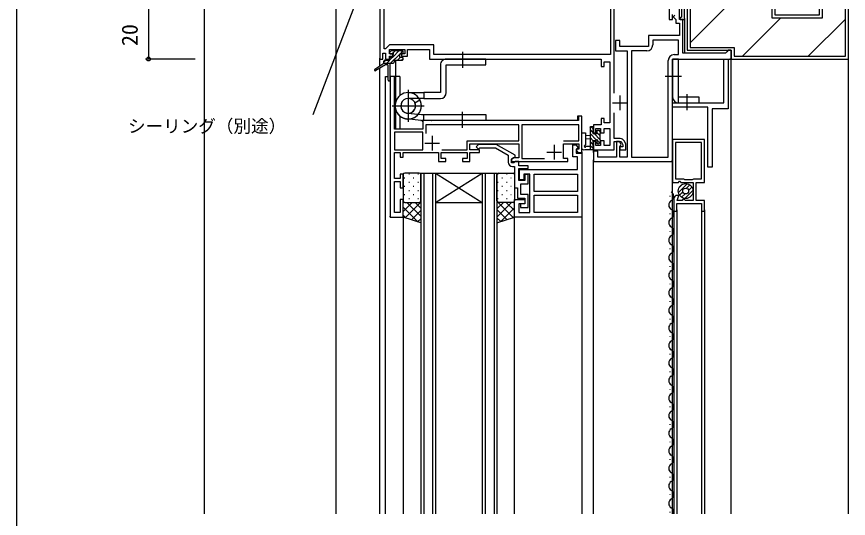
# Model space of a CAD drawing. Units: millimetres, scale not verified. Extents: x -437 to 438, y -344 to 341.
# Drawn here: x -436.8 to -152.8, y -14.1 to 157.4 of the extents above; entities that cross this region are included whole.
import ezdxf
from ezdxf.enums import TextEntityAlignment as Align

# ---------------------------------------------------------------- set-up
doc = ezdxf.new("R2010")
doc.units = ezdxf.units.MM
doc.header["$LTSCALE"] = 2
for name, color, linetype in [('0-2_YKK_11', 7, 'Continuous'), ('0-3_YKK_12', 2, 'Continuous'), ('0-4_YKK_13', 4, 'Continuous'), ('0-6_YKK_D', 6, 'Continuous'), ('0-7_YKK_ZWAK', 7, 'Continuous'), ('0-8_YSS_K', 3, 'Continuous')]:
    doc.layers.add(name, color=color, linetype=linetype)
doc.styles.add('ＭＳ ゴシック', font='')
doc.styles.get('ＭＳ ゴシック').set_extended_font_data('MS Gothic')

msp = doc.modelspace()

# ---------------------------------------------------------------- linework, layer by layer
at = {"layer": '0-2_YKK_11'}
for p, q in [((-221.6, 145.711), (-226.8, 145.711)), ((-233.3, 127.911), (-228.3, 127.911)), ((-230.8, 130.411), (-230.8, 125.411)), ((-294.9, 116.611), (-294.9, 111.611)), ((-297.4, 114.111), (-292.4, 114.111)), ((-253.3, 113.611), (-253.3, 108.611)), ((-255.8, 111.111), (-250.8, 111.111))]:
    msp.add_line(p, q, dxfattribs=at)
for points in [[(-312.8, 172.911), (-312.8, 142.911), (-311.8, 142.911), (-311.8, 144.911), (-310.8, 144.911), (-310.8, 142.911), (-309.5, 142.911), (-309.5, 143.911), (-308.4, 143.911), (-308.4, 144.711), (-309.5, 144.711), (-309.5, 146.211), (-304.3, 146.211), (-304.3, 144.711), (-305.4, 144.711), (-305.4, 143.911), (-303.3, 143.911), (-303.3, 146.211), (-295.8, 146.211), (-295.8, 142.911), (-237.2, 142.911), (-237.2, 140.411), (-236.2, 140.411), (-236.2, 141.911), (-234.2, 141.911), (-234.2, 121.111), (-236.2, 121.111), (-236.2, 122.611), (-237.2, 122.611), (-237.2, 120.411), (-239.8, 120.411), (-239.8, 117.711), (-239, 117.711), (-239, 119.211), (-237.4, 119.211), (-237.4, 117.711), (-236.2, 117.711), (-236.2, 119.211), (-234.2, 119.211)], [(-254.418, 162.911), (-234, 162.911), (-234, 144.411), (-294.3, 144.411), (-294.3, 147.711), (-309.5, 147.711), (-310.5, 146.711), (-310.8, 146.411), (-311.3, 146.411), (-311.3, 162.911), (-296.182, 162.911)], [(-232.8, 131.294), (-232.8, 162.911)], [(-214, 162.911), (-214, 156.411), (-212.8, 156.411), (-212.8, 158.092)], [(-209.8, 161.411), (-209.8, 157.173), (-210.34, 156.861), (-210.22, 156.411), (-208.8, 156.411), (-208.8, 162.411)], [(-228.3, 145.711), (-228.3, 109.411), (-230.8, 109.411), (-230.8, 112.915), (-230.55, 113.211), (-230.34, 113.657), (-230.949, 114.711), (-232, 114.711), (-232, 109.411), (-238.3, 109.411), (-238.3, 111.411), (-239.8, 111.411), (-239.8, 107.911), (-212.8, 107.911), (-212.8, 142.911), (-192.8, 142.911), (-192.8, 145.911), (-193.8, 145.911), (-194.3, 145.411), (-194.8, 144.911), (-209.3, 144.911), (-209.3, 156.411), (-210.5, 156.411), (-210.5, 161.011)], [(-212, 157.911), (-212.5, 157.411), (-212.5, 157.211), (-212, 156.711), (-211.7, 156.411), (-211.7, 155.211), (-210.5, 155.211), (-210.5, 150.911), (-221.1, 150.911), (-221.1, 147.211), (-230.8, 147.211), (-230.8, 149.211)], [(-230.8, 149.211), (-232.3, 149.211), (-232.3, 145.711), (-228.3, 145.711)], [(-212.3, 144.411), (-210.8, 144.411), (-210.8, 149.411), (-219.6, 149.411), (-219.6, 147.711)], [(-226.8, 145.711), (-226.8, 109.411), (-214.3, 109.411), (-214.3, 142.411)], [(-245, 121.911), (-298.1, 121.911), (-298.1, 118.911), (-307.8, 118.911), (-307.8, 136.911), (-309.3, 136.911), (-309.3, 88.911), (-304.8, 88.911), (-304.8, 94.911), (-305.8, 94.911), (-305.8, 90.411), (-307.8, 90.411), (-307.8, 101.111), (-305.8, 101.111), (-305.8, 98.911), (-304.8, 98.911), (-304.8, 103.611), (-305.8, 103.611), (-305.8, 102.111), (-307.8, 102.111), (-307.8, 110.911), (-305.8, 110.911), (-305.8, 109.411), (-304.8, 109.411), (-304.8, 110.911), (-292.8, 110.911), (-292.8, 107.911), (-290.3, 107.911), (-290.3, 108.911), (-291.8, 108.911), (-291.8, 110.911), (-283, 110.911), (-283, 108.911), (-284.5, 108.911), (-284.5, 107.911), (-282, 107.911), (-282, 110.911), (-278.8, 110.911), (-278.8, 111.911), (-282, 111.911)], [(-282, 111.911), (-282, 113.911), (-265.3, 113.911), (-265.3, 109.111), (-267.107, 109.111), (-267.8, 108.711), (-267.8, 107.911), (-248.6, 107.911), (-248.6, 108.911), (-250.1, 108.911), (-250.1, 113.911), (-244.8, 113.911), (-244.8, 112.111), (-245.527, 112.111), (-245.723, 111.771), (-245.227, 110.911), (-243.8, 110.911), (-243.8, 123.411), (-245, 123.411), (-245, 121.911)], [(-230.705, 115.711), (-232.8, 115.711), (-232.8, 124.529)], [(-291.564, 111.911), (-283, 111.911), (-283, 114.911), (-265.3, 114.911), (-265.3, 120.411), (-297.1, 120.411), (-297.1, 117.447)], [(-250.1, 114.911), (-244.8, 114.911), (-244.8, 120.411), (-264.3, 120.411), (-264.3, 108.911), (-256.586, 108.911)], [(-234.2, 119.211), (-234.2, 113.411), (-236.2, 113.411), (-236.2, 114.911), (-237.4, 114.911), (-237.4, 113.411), (-239, 113.411), (-239, 114.711), (-239.8, 114.711), (-239.8, 111.911), (-232.8, 111.911), (-232.8, 114.711), (-230.417, 114.711), (-229.8, 113.643), (-229.8, 112.911), (-230.8, 112.911), (-230.8, 111.911), (-228.8, 111.911), (-228.8, 113.911), (-229.406, 114.961)], [(-266.6, 110.004), (-273.021, 113.711), (-279.149, 113.711), (-279.924, 112.935), (-279.076, 112.087), (-278.651, 112.511), (-273.343, 112.511), (-269, 110.004), (-269, 107.711)], [(-201.899, 100.711), (-201.899, 115.411), (-212.799, 115.411), (-212.799, 100.711), (-210.804, 100.711), (-210.515, 101.211), (-210.284, 101.211), (-209.995, 100.711), (-205.799, 100.711), (-205.799, 94.511), (-208.48, 94.511), (-208.884, 95.211), (-209.115, 95.211), (-209.519, 94.511), (-211.221, 94.511), (-210.739, 96.311), (-211.199, 96.311)], [(-202.899, 102.011), (-202.899, 114.411), (-211.799, 114.411), (-211.799, 102.011), (-209.099, 102.011), (-208.906, 101.861)], [(-267.5, 106.211), (-266.8, 106.211), (-266.8, 98.911), (-265.8, 98.911), (-265.8, 95.411), (-263.3, 95.411), (-263.3, 93.411), (-264.8, 93.411), (-264.8, 92.211), (-262.1, 92.211), (-262.1, 96.611), (-264.6, 96.611), (-264.6, 100.211), (-262.1, 100.211), (-262.1, 103.411), (-263.3, 103.411), (-263.3, 101.411), (-265.3, 101.411), (-265.3, 105.511), (-262.1, 105.511), (-262.1, 106.411), (-265.3, 106.411), (-265.3, 107.911), (-266.5, 107.911), (-266.8, 107.611), (-267, 107.411), (-267.8, 107.411), (-267.8, 108.711), (-266.6, 109.404), (-266.6, 110.004)], [(-212.399, 95.111), (-212.399, 90.911), (-211.399, 90.911), (-211.399, 93.511), (-202.899, 93.511), (-202.899, 90.911), (-201.899, 90.911), (-201.899, 94.511), (-204.799, 94.511), (-204.799, 100.711), (-201.899, 100.711)], [(-208.906, 101.861), (-208.712, 101.711), (-205.987, 101.711), (-205.793, 101.861)], [(-205.793, 101.861), (-205.599, 102.011), (-202.899, 102.011)]]:
    msp.add_lwpolyline(points, dxfattribs=at)
for points in [[(-200.8, 105.911), (-200.8, 126.411), (-212.8, 126.411), (-212.8, 127.911), (-195.3, 127.911), (-195.3, 142.911), (-193.8, 142.911), (-193.8, 125.911), (-199.3, 125.911), (-199.3, 105.911)], [(-298.1, 117.911), (-307.8, 117.911), (-307.8, 111.911), (-298.1, 111.911)], [(-243.8, 88.911), (-266.8, 88.911), (-266.8, 94.911), (-263.3, 94.911), (-263.3, 93.411), (-265.3, 93.411), (-265.3, 90.411), (-261.6, 90.411), (-261.6, 103.611), (-263.6, 103.611), (-263.6, 101.611), (-265.1, 101.611), (-265.1, 105.111), (-245.3, 105.111), (-245.3, 109.511), (-246.9, 109.511), (-246.9, 113.611), (-245.753, 113.611), (-245.09, 112.463), (-245.7, 112.111), (-245.7, 110.711), (-243.8, 110.711)], [(-245.3, 97.611), (-260.1, 97.611), (-260.1, 103.611), (-245.3, 103.611)], [(-245.3, 90.411), (-260.1, 90.411), (-260.1, 96.411), (-245.3, 96.411)]]:
    msp.add_lwpolyline(points, close=True, dxfattribs=at)
for centre, radius, start, end in [((-221.6, 147.711), 2, 270.00001, 359.99999), ((-212.3, 142.411), 2, 90.00001, 179.99999), ((-230.705, 114.211), 1.5, 29.99999, 90.00001), ((-267.5, 107.711), 1.5, 180.00001, 269.99999), ((-211.199, 95.111), 1.2, 89.99929, 179.99998)]:
    msp.add_arc(centre, radius, start, end, dxfattribs=at)
at = {"layer": '0-3_YKK_12'}
for p, q in [((-208.8, 156.711), (-208.8, 144.911)), ((-312.8, 140.575), (-312.8, 143.211)), ((-307.3, 136.911), (-307.3, 142.511)), ((-193.3, 142.911), (-192.8, 142.911)), ((-312.8, -12.589), (-312.8, 139.764)), ((-309.279, 136.911), (-309, 136.911)), ((-306, 136.911), (-308.1, 136.911)), ((-307.3, 128.527), (-307.3, 136.911)), ((-306, 136.911), (-306, 130.377)), ((-307.3, 118.911), (-307.3, 125.319)), ((-306, 123.494), (-306, 118.911)), ((-297.6, 121.911), (-298.1, 121.911)), ((-298.1, 121.411), (-298.1, 121.911)), ((-243.6, 111.911), (-243.8, 111.911)), ((-243.8, 111.211), (-243.8, 110.211)), ((-240.1, 111.911), (-239.8, 111.911)), ((-239.8, 110.911), (-239.8, 111.911)), ((-239.8, -12.589), (-239.8, 108.411)), ((-212.8, -12.589), (-212.8, 108.411)), ((-239.8, 107.911), (-239.3, 107.911)), ((-213.3, 107.911), (-212.8, 107.911)), ((-212.8, 107.911), (-213.3, 107.911)), ((-298.8, 103.911), (-298.8, -12.589)), ((-297.8, 103.911), (-297.8, -12.589)), ((-294.8, 103.911), (-294.8, -12.589)), ((-293.8, 103.911), (-293.8, -12.589)), ((-293.8, 93.911), (-277.8, 103.911)), ((-293.8, 103.911), (-277.8, 93.911)), ((-277.8, 103.911), (-277.8, -12.589)), ((-276.8, 103.911), (-276.8, -12.589)), ((-273.8, 103.911), (-273.8, -12.589)), ((-293.8, 93.911), (-277.8, 93.911)), ((-213.66, 95.912), (-213.66, 96.112)), ((-212.9, 92.912), (-212.9, 93.112)), ((-212.4, 91.411), (-212.4, -12.589)), ((-211.4, 91.389), (-211.4, -12.589)), ((-202.9, 91.411), (-202.9, -12.589)), ((-201.9, 91.389), (-201.9, -12.589)), ((-309.3, 88.911), (-309.3, 89.211)), ((-309.3, 88.911), (-309, 88.911)), ((-266.8, -12.589), (-266.8, 89.411)), ((-243.8, 89.411), (-243.8, -12.589)), ((-213.66, 89.912), (-213.66, 90.112)), ((-212.9, 86.912), (-212.9, 87.112)), ((-213.66, 83.912), (-213.66, 84.112)), ((-212.9, 80.912), (-212.9, 81.112)), ((-213.66, 77.912), (-213.66, 78.112)), ((-212.9, 74.912), (-212.9, 75.112)), ((-213.66, 71.912), (-213.66, 72.112)), ((-212.9, 68.912), (-212.9, 69.112)), ((-213.66, 65.912), (-213.66, 66.112)), ((-212.9, 62.912), (-212.9, 63.112)), ((-213.66, 59.912), (-213.66, 60.112)), ((-212.9, 56.912), (-212.9, 57.112)), ((-213.66, 53.912), (-213.66, 54.112)), ((-212.9, 50.912), (-212.9, 51.112)), ((-213.66, 47.912), (-213.66, 48.112)), ((-212.9, 44.912), (-212.9, 45.112)), ((-213.66, 41.912), (-213.66, 42.112)), ((-212.9, 38.912), (-212.9, 39.112)), ((-213.66, 35.912), (-213.66, 36.112)), ((-212.9, 32.912), (-212.9, 33.112)), ((-213.66, 29.912), (-213.66, 30.112)), ((-212.9, 26.912), (-212.9, 27.112)), ((-213.66, 23.912), (-213.66, 24.112)), ((-212.9, 20.912), (-212.9, 21.112)), ((-213.66, 17.912), (-213.66, 18.112)), ((-212.9, 14.912), (-212.9, 15.112)), ((-213.66, 11.912), (-213.66, 12.112)), ((-212.9, 8.912), (-212.9, 9.112)), ((-213.66, 5.912), (-213.66, 6.112)), ((-212.9, 2.912), (-212.9, 3.112)), ((-213.66, -0.088), (-213.66, 0.112)), ((-212.9, -3.088), (-212.9, -2.888)), ((-213.66, -6.088), (-213.66, -5.888)), ((-212.9, -9.088), (-212.9, -8.888)), ((-213.66, -12.088), (-213.66, -11.888))]:
    msp.add_line(p, q, dxfattribs=at)
for points in [[(-192.8, -12.589), (-192.8, 142.911), (-193.3, 142.911)], [(-310.8, -12.589), (-310.8, 136.911), (-309.921, 136.911)], [(-244.7, 123.411), (-245.3, 123.411), (-245.3, 121.911)], [(-243.8, 123.111), (-243.8, 123.411), (-244.1, 123.411)], [(-298.8, 103.911), (-272.8, 103.911), (-272.8, -12.589)], [(-305.3, 88.911), (-304.8, 88.911), (-304.8, -12.589)]]:
    msp.add_lwpolyline(points, dxfattribs=at)
for centre, start, end in [((-214.118, 96.012), 299.20254, 60.79746), ((-212.441, 93.012), 119.20254, 240.79746), ((-214.118, 90.012), 299.20254, 60.79746), ((-212.441, 87.012), 119.20254, 240.79746), ((-214.118, 84.012), 299.20254, 60.79746), ((-212.441, 81.012), 119.20254, 240.79746), ((-214.118, 78.012), 299.20254, 60.79746), ((-212.441, 75.012), 119.20254, 240.79746), ((-214.118, 72.012), 299.20254, 60.79746), ((-212.441, 69.012), 119.20254, 240.79746), ((-214.118, 66.012), 299.20254, 60.79746), ((-212.441, 63.012), 119.20254, 240.79746), ((-214.118, 60.012), 299.20254, 60.79746), ((-212.441, 57.012), 119.20254, 240.79746), ((-214.118, 54.012), 299.20254, 60.79746), ((-212.441, 51.012), 119.20254, 240.79746), ((-214.118, 48.012), 299.20254, 60.79746), ((-212.441, 45.012), 119.20254, 240.79746), ((-214.118, 42.012), 299.20254, 60.79746), ((-212.441, 39.012), 119.20254, 240.79746), ((-214.118, 36.012), 299.20254, 60.79746), ((-212.441, 33.012), 119.20254, 240.79746), ((-214.118, 30.012), 299.20254, 60.79746), ((-212.441, 27.012), 119.20254, 240.79746), ((-214.118, 24.012), 299.20254, 60.79746), ((-212.441, 21.012), 119.20254, 240.79746), ((-214.118, 18.012), 299.20254, 60.79746), ((-212.441, 15.012), 119.20254, 240.79746), ((-214.118, 12.012), 299.20254, 60.79746), ((-212.441, 9.012), 119.20254, 240.79746), ((-214.118, 6.012), 299.20254, 60.79746), ((-212.441, 3.012), 119.20254, 240.79746), ((-214.118, 0.012), 299.20254, 60.79746), ((-212.441, -2.988), 119.20254, 240.79746), ((-214.118, -5.988), 299.20254, 60.79746), ((-212.441, -8.988), 119.20254, 240.79746), ((-214.118, -11.988), 339.53501, 60.79746)]:
    msp.add_arc(centre, 1.718, start, end, dxfattribs=at)
at = {"layer": '0-4_YKK_13'}
for p, q in [((-308.912, 145.723), (-309.412, 145.223)), ((-308.7, 145.811), (-305.1, 145.811)), ((-306.139, 145.811), (-308.4, 143.55)), ((-307.486, 145.811), (-308.342, 144.954)), ((-304.884, 145.719), (-305.892, 144.711)), ((-304.8, 145.011), (-304.8, 145.511)), ((-284.6, 145.411), (-284.6, 139.912)), ((-310.786, 142.511), (-311.4, 141.897)), ((-311.4, 141.511), (-311.4, 142.211)), ((-311.1, 142.511), (-309.8, 142.511)), ((-308.439, 143.511), (-310.439, 141.511)), ((-309.5, 143.211), (-309.5, 142.811)), ((-309.2, 144.711), (-308.861, 144.711)), ((-309.2, 143.511), (-308.4, 143.511)), ((-306, 144.603), (-309.092, 141.511)), ((-308.4, 144.25), (-308.4, 143.511)), ((-307.9, 142.211), (-307.9, 141.811)), ((-307.6, 142.511), (-305.1, 142.511)), ((-305.745, 143.511), (-306.745, 142.511)), ((-306, 143.511), (-305.1, 143.511)), ((-304.8, 143.109), (-305.398, 142.511)), ((-304.8, 142.811), (-304.8, 143.211)), ((-276.6, 142.91), (-290.1, 142.912)), ((-314.467, 139.461), (-311.4, 141.511)), ((-310.802, 140.968), (-314.145, 138.954)), ((-311.4, 141.511), (-308.2, 141.511)), ((-310.647, 141.011), (-310.286, 141.011)), ((-309.9, 135.704), (-309.986, 140.716)), ((-309.3, 135.704), (-309.2, 141.511)), ((-209.8, 136.911), (-215.3, 136.911)), ((-303.1, 132.435), (-303.1, 121.41)), ((-303.1, 131.435), (-297.8, 131.435)), ((-207.8, 125.411), (-207.8, 130.911)), ((-297.8, 129.435), (-303.1, 129.435)), ((-300.795, 127.939), (-299.069, 128.935)), ((-308.6, 126.91), (-297.6, 126.91)), ((-298.815, 121.922), (-303.583, 122.436)), ((-297.8, 121.91), (-297.8, 123.91)), ((-284.605, 119.411), (-284.605, 124.91)), ((-276.605, 121.91), (-298.6, 121.91)), ((-241, 119.511), (-241, 111.911)), ((-239.8, 118.93), (-240.681, 119.811)), ((-240, 117.783), (-241, 118.783)), ((-238.764, 115.2), (-241, 117.436)), ((-237.5, 115.283), (-239.628, 117.411)), ((-237.7, 116.83), (-238.6, 117.73)), ((-237.5, 117.977), (-238.134, 118.611)), ((-237.8, 118.611), (-237.5, 118.311)), ((-239.922, 115.011), (-241, 116.089)), ((-240, 113.742), (-241, 114.742)), ((-240, 115.011), (-240, 113.011)), ((-237.825, 114.261), (-238.411, 114.847)), ((-237.7, 115.511), (-237.5, 115.311)), ((-239.8, 112.195), (-241, 113.395)), ((-240.863, 111.911), (-241, 112.048)), ((-304.8, 103.411), (-304.8, 94.411)), ((-304.445, 102.266), (-304.245, 102.266)), ((-299.3, 103.911), (-304.3, 103.911)), ((-302.83, 103.681), (-302.63, 103.681)), ((-301.415, 102.266), (-301.215, 102.266)), ((-299.8, 103.681), (-299.6, 103.681)), ((-298.8, 94.411), (-298.8, 103.411)), ((-272.8, 94.411), (-272.8, 103.411)), ((-272.53, 103.681), (-272.33, 103.681)), ((-272.3, 103.911), (-267.3, 103.911)), ((-271.115, 102.266), (-270.915, 102.266)), ((-269.5, 103.681), (-269.3, 103.681)), ((-268.085, 102.266), (-267.885, 102.266)), ((-266.8, 103.411), (-266.8, 94.411)), ((-304.445, 99.436), (-304.245, 99.436)), ((-302.83, 100.851), (-302.63, 100.851)), ((-301.415, 99.436), (-301.215, 99.436)), ((-299.8, 100.851), (-299.6, 100.851)), ((-272.53, 100.851), (-272.33, 100.851)), ((-271.115, 99.436), (-270.915, 99.436)), ((-269.5, 100.851), (-269.3, 100.851)), ((-268.085, 99.436), (-267.885, 99.436)), ((-207.892, 100.306), (-210.858, 97.339)), ((-209.582, 100.03), (-210.582, 99.03)), ((-206.893, 99.89), (-208.036, 98.747)), ((-304.445, 96.606), (-304.245, 96.606)), ((-302.83, 98.021), (-302.63, 98.021)), ((-301.415, 96.606), (-301.215, 96.606)), ((-299.8, 98.021), (-299.6, 98.021)), ((-272.53, 98.021), (-272.33, 98.021)), ((-271.115, 96.606), (-270.915, 96.606)), ((-269.5, 98.021), (-269.3, 98.021)), ((-268.085, 96.606), (-267.885, 96.606)), ((-209.299, 97.484), (-210.443, 96.341)), ((-208.551, 96.818), (-209.721, 95.648)), ((-205.822, 98.133), (-208.685, 95.269)), ((-206.2, 99.169), (-207.37, 97.999)), ((-304.8, 88.911), (-304.8, 94.411)), ((-304.8, 93.651), (-304.499, 93.952)), ((-304.8, 90.823), (-301.712, 93.911)), ((-304.3, 93.911), (-299.3, 93.911)), ((-304.112, 88.682), (-298.8, 93.994)), ((-298.8, 89.166), (-303.545, 93.911)), ((-302.83, 95.191), (-302.63, 95.191)), ((-298.8, 91.994), (-300.717, 93.911)), ((-299.8, 95.191), (-299.6, 95.191)), ((-272.774, 94.253), (-272.8, 94.279)), ((-272.8, 91.71), (-270.599, 93.911)), ((-272.8, 88.882), (-267.771, 93.911)), ((-272.53, 95.191), (-272.33, 95.191)), ((-267.274, 88.753), (-272.458, 93.937)), ((-267.3, 93.911), (-272.3, 93.911)), ((-266.8, 91.107), (-269.604, 93.911)), ((-269.5, 95.191), (-269.3, 95.191)), ((-266.8, 93.936), (-266.934, 94.07)), ((-266.8, 88.911), (-266.8, 94.411)), ((-299.66, 87.198), (-304.8, 92.338)), ((-301.991, 87.975), (-298.8, 91.166)), ((-269.396, 88.046), (-272.8, 91.45)), ((-271.513, 87.34), (-266.8, 92.053)), ((-303.903, 88.612), (-304.8, 89.509)), ((-299.87, 87.268), (-298.8, 88.338)), ((-271.517, 87.339), (-272.8, 88.622)), ((-267.271, 88.754), (-266.8, 89.225))]:
    msp.add_line(p, q, dxfattribs=at)
for points in [[(-306, 143.511), (-306, 144.711), (-305.1, 144.711)], [(-290.1, 131.435), (-290.1, 140.912), (-276.6, 140.912), (-276.6, 142.91)], [(-210.8, 127.911), (-210.8, 142.911), (-212.8, 142.911), (-212.8, 129.911)], [(-292.1, 140.912), (-292.1, 131.435), (-297.8, 131.435), (-297.8, 129.435), (-292.1, 129.435)], [(-210.8, 127.911), (-203.8, 127.911), (-203.8, 129.911), (-210.8, 129.911)], [(-303.358, 124.398), (-298.6, 123.91), (-276.605, 123.91), (-276.605, 121.91)], [(-241, 119.511), (-240.7, 119.811), (-239.8, 119.811), (-239.8, 118.911), (-240, 118.711), (-240, 117.411), (-238.6, 117.411), (-238.6, 118.611), (-237.8, 118.611)], [(-240, 113.011), (-239.8, 112.811), (-239.8, 111.911), (-242.78, 111.911), (-243.04, 111.761), (-243.595, 111.966), (-243.695, 112.249), (-243.8, 112.477), (-243.8, 117.638), (-242.6, 117.639), (-242.597, 113.678), (-242.799, 113.395)], [(-241, 116.811), (-242.6, 116.669), (-242.6, 115.754), (-241, 115.611)], [(-237.5, 118.311), (-237.5, 117.811), (-237.7, 117.611), (-237.7, 115.511)], [(-238.81, 115.148), (-239.061, 115.011), (-240, 115.011)], [(-237.5, 115.311), (-237.5, 114.587), (-238.23, 113.857), (-238.6, 114.011), (-238.6, 114.55), (-238.464, 114.802)], [(-242.44, 112.961), (-242.18, 113.111), (-241, 113.111)], [(-298.8, 94.411), (-298.8, 86.911), (-304.8, 88.911)], [(-272.8, 94.411), (-272.8, 86.911), (-266.8, 88.911)]]:
    msp.add_lwpolyline(points, dxfattribs=at)
for radius in [2.55, 1]:
    msp.add_circle((-208.35, 97.797), radius, dxfattribs=at)
for centre, radius, start, end in [((-309.2, 145.011), 0.3, 135, 270), ((-308.7, 145.511), 0.3, 90, 135), ((-308.861, 145.011), 0.3, 270, 326.94427), ((-308.4, 144.711), 0.25, 303.05573, 146.94427), ((-305.1, 145.511), 0.3, 0, 90), ((-305.1, 145.011), 0.3, 270, 0), ((-311.1, 142.211), 0.3, 90, 180), ((-309.8, 142.811), 0.3, 270, 0), ((-309.2, 143.211), 0.3, 90, 180), ((-308.1, 144.25), 0.3, 123.05573, 180), ((-307.6, 142.211), 0.3, 90, 180), ((-305.1, 143.211), 0.3, 0, 90), ((-305.1, 142.811), 0.3, 270, 0), ((-290.1, 140.912), 2, 89.99998, 180.00002), ((-314.3, 139.211), 0.3, 123.76904, 301.06147), ((-310.647, 140.711), 0.3, 90, 121.06147), ((-310.286, 140.711), 0.3, 0.98652, 90), ((-308.2, 141.811), 0.3, 270, 0), ((-309.6, 135.709), 0.3, 180.98652, 359.01198), ((-303.1, 126.935), 4.5, 89.99998, 26.3878), ((-303.1, 126.91), 4.5, 147.39769, 83.84229), ((-292.1, 131.435), 2, 270, 0), ((-303.1, 126.91), 2.525, 89.99998, 24.04727), ((-303.1, 126.91), 2.525, 147.39769, 84.14137), ((-210.8, 129.911), 2, 180.00002, 270), ((-298.6, 123.91), 2, 263.84231, 269.99994), ((-295.1, 123.91), 2, 266.45775, 269.99994), ((-238.6, 115.011), 0.25, 303.05573, 146.94427), ((-242.7, 113.111), 0.3, 109.18973, 329.99999), ((-304.3, 103.411), 0.5, 90, 180), ((-299.3, 103.411), 0.5, 0, 90), ((-272.3, 103.411), 0.5, 90, 180), ((-267.3, 103.411), 0.5, 0, 90), ((-304.3, 94.411), 0.5, 180, 270), ((-299.3, 94.411), 0.5, 270, 0), ((-272.3, 94.411), 0.5, 180, 270), ((-267.3, 94.411), 0.5, 270, 0)]:
    msp.add_arc(centre, radius, start, end, dxfattribs=at)
at = {"layer": '0-6_YKK_D'}
for p, q in [((-391.8, 162.911), (-391.8, 142.911)), ((-375.8, 142.911), (-392.8, 142.911))]:
    msp.add_line(p, q, dxfattribs=at)
msp.add_lwpolyline([(-319.315, 166.911), (-320.221, 164.528), (-335.692, 123.856)], dxfattribs=at)
msp.add_circle((-391.8, 142.911), 0.637, dxfattribs=at)
at = {"layer": '0-7_YKK_ZWAK'}
msp.add_line((-436.8, 306.2), (-436.8, -343.8), dxfattribs=at)
at = {"layer": '0-8_YSS_K'}
for p, q in [((-372.8, 162.911), (-372.8, -12.591)), ((-327.8, 162.911), (-327.8, -12.591)), ((-206.8, 148.493), (-193.382, 161.911)), ((-188.931, 143.911), (-175.931, 156.911)), ((-166.481, 143.911), (-153.8, 156.592)), ((-152.8, -12.591), (-152.8, 142.911))]:
    msp.add_line(p, q, dxfattribs=at)
for points in [[(-207.8, 162.911), (-207.8, 145.911), (-192.8, 145.911), (-192.8, 142.911), (-152.8, 142.911), (-152.8, 162.911), (-162.8, 162.911), (-162.8, 157.911), (-177.8, 157.911), (-177.8, 162.911)], [(-206.8, 161.911), (-206.8, 146.911), (-191.8, 146.911), (-191.8, 143.911), (-153.8, 143.911), (-153.8, 161.911), (-161.8, 161.911), (-161.8, 156.911), (-178.8, 156.911), (-178.8, 161.911)]]:
    msp.add_lwpolyline(points, close=True, dxfattribs=at)

# ---------------------------------------------------------------- texts
at = {"layer": '0-6_YKK_D', "style": 'ＭＳ ゴシック'}
msp.add_text('20', height=5.499, rotation=90, dxfattribs=at).set_placement((-393.8, 147.371), align=Align.BOTTOM_LEFT)
msp.add_text('シーリング（別途）', height=4.399, dxfattribs=at).set_placement((-398.76, 116.458), align=Align.BOTTOM_LEFT)

doc.saveas('drawing.dxf')
